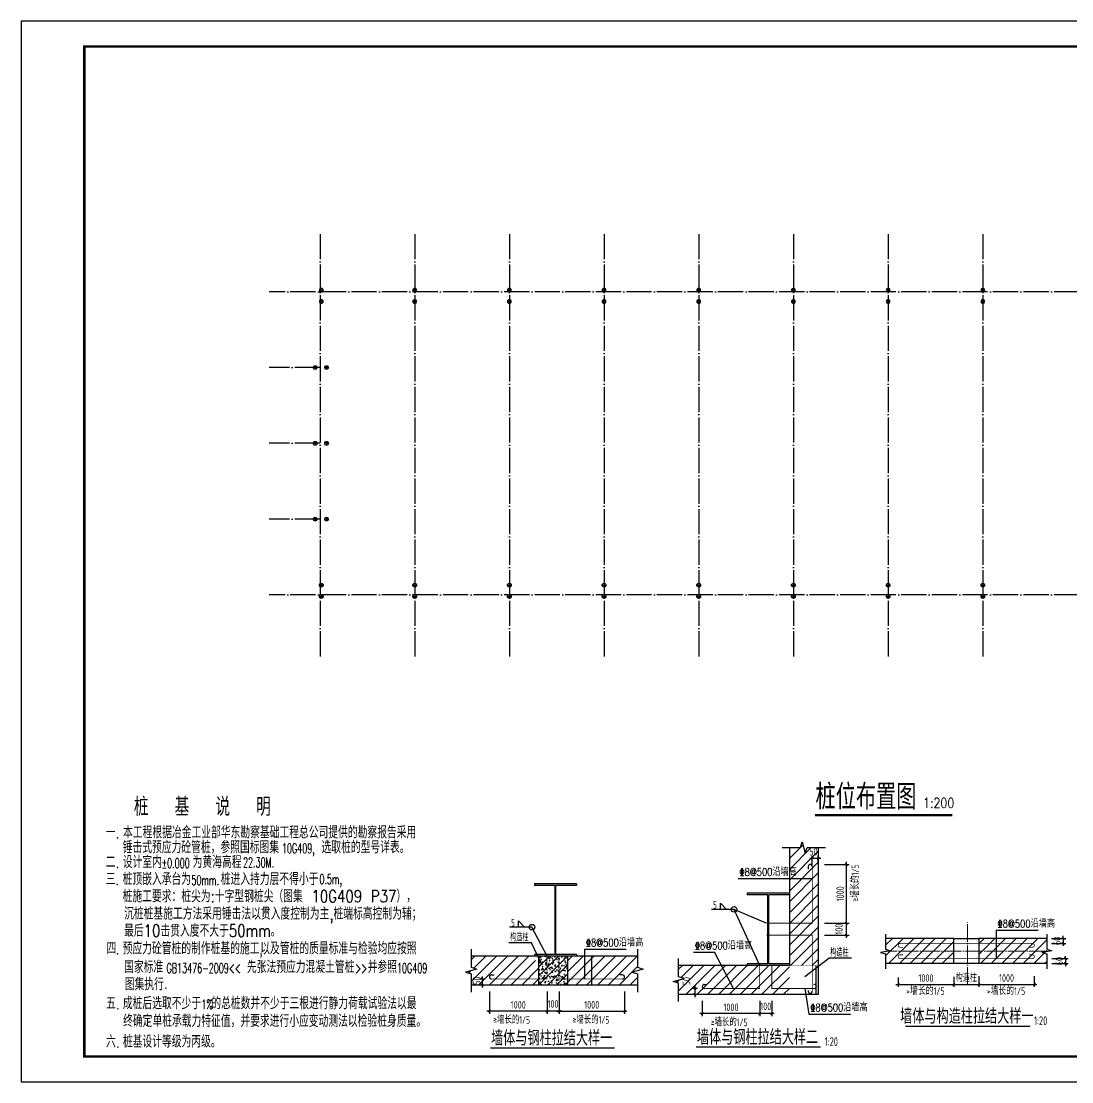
# Model space of a CAD drawing. Extents: x 32177600 to 32582346, y -189249 to 154687.
# Drawn here: x 32177600 to 32260827, y 70687 to 154687 of the extents above; entities that cross this region are included whole.
import ezdxf
from ezdxf.enums import TextEntityAlignment as Align

# ---------------------------------------------------------------- set-up
doc = ezdxf.new("R2010")
doc.units = 0
doc.header["$LTSCALE"] = 1000
doc.header["$MEASUREMENT"] = 0
for name, pattern in [('10', [0]), ('ACAD_ISO04W100', [30.5, 24, -3, 0.5, -3]), ('DOTE', [2.42, 2, -0.2, 0.02, -0.2])]:
    doc.linetypes.add(name, pattern=pattern)
doc.layers.get('0').update_dxf_attribs({"linetype": 'CONTINUOUS'})
for name, color, linetype in [('1507', 6, 'CONTINUOUS'), ('AXIS', 3, 'CONTINUOUS'), ('COLU', 7, 'CONTINUOUS'), ('DIM', 3, 'CONTINUOUS'), ('DOTE', 1, 'ACAD_ISO04W100'), ('HATCH', 254, 'CONTINUOUS'), ('NUM', 7, 'CONTINUOUS'), ('PUB_TEXT', 7, 'CONTINUOUS'), ('PUB_TITLE', 4, 'CONTINUOUS'), ('PUB_WZ', 7, 'CONTINUOUS'), ('REIN', 1, 'CONTINUOUS'), ('TEXT', 7, 'CONTINUOUS'), ('THIN', 7, 'CONTINUOUS'), ('焊缝标注', 253, 'CONTINUOUS')]:
    doc.layers.add(name, color=color, linetype=linetype)
doc.styles.add('_HZTXT', font='txt.shx', dxfattribs={"width": 0.8, "bigfont": 'hztxt.shx'})
doc.styles.add('_SIMPLEX', font='SIMPLEX', dxfattribs={"width": 0.8})
doc.styles.add('TSSD_Dimension', font='Tssdeng.shx', dxfattribs={"width": 0.7, "bigfont": 'HZTXT.SHX'})
doc.styles.add('TSSD_Label', font='Tssdeng.shx', dxfattribs={"width": 0.7, "bigfont": 'hztxt.shx'})
doc.styles.add('TSSD_REIN', font='tssdeng.shx', dxfattribs={"width": 0.7, "bigfont": 'tssdchn.shx'})

# ---------------------------------------------------------------- blocks, each defined once
blk = doc.blocks.new('_ArchTick')
at = {"color": 0, "linetype": 'ByBlock', "const_width": 0.4}
blk.add_lwpolyline([(-0.5, -0.5), (0.5, 0.5)], dxfattribs=at)
blk = doc.blocks.new('rtrt')
at = {"linetype": '10'}
for p, q in [((576100, 96331), (572600, 96331)), ((572600, 96331), (572600, 96191)), ((574310, 96191), (572600, 96191)), ((574310, 90471), (574310, 96191)), ((576100, 96191), (574390, 96191)), ((574390, 90471), (574390, 96191)), ((576100, 96331), (576100, 96191)), ((574310, 90471), (572600, 90471)), ((572600, 90471), (572600, 90331)), ((576100, 90331), (572600, 90331)), ((576100, 90471), (574390, 90471)), ((576100, 90471), (576100, 90331))]:
    blk.add_line(p, q, dxfattribs=at)
blk = doc.blocks.new('桩')
at = {"layer": '1507'}
for p, q in [((112, 0), (-112, 0)), ((0, 112), (0, -112))]:
    blk.add_line(p, q, dxfattribs=at)
blk.add_circle((0, 0), 150, dxfattribs=at)

msp = doc.modelspace()

# ---------------------------------------------------------------- hatches: boundary and pattern name
at = {"linetype": '10'}
h = msp.add_hatch(dxfattribs=at)
h.set_pattern_fill('ANSI31', color=256, scale=190.905, style=0)
h.set_pattern_definition([(45, (31123999.67, -102036.7), (-428.59395, 428.59395), [])])
h.paths.add_polyline_path([(32236307.8, 78077.6), (32236307.8, 79891.2), (32232878.1, 79891.2), (32234232.8, 78077.6)], flags=16)
h.paths.add_polyline_path([(32237262.3, 78077.6), (32238451.7, 78077.6), (32238451.7, 79891.2), (32237262.3, 79891.2)], flags=17)
h.paths.add_polyline_path([(32240265.3, 79891.2), (32240265.3, 82298.2), (32238451.7, 82298.2), (32238451.7, 79891.2)], flags=17)
h.paths.add_polyline_path([(32240265.3, 88531), (32238451.7, 88531), (32238451.7, 83252.7), (32240265.3, 83252.7)], flags=17)
h.paths.add_polyline_path([(32227873.9, 78171.3), (32227873.9, 79141.4), (32228876.1, 79141.4), (32228876.1, 78171.3)], flags=24)
h.paths.add_polyline_path([(32239345, 91831.3), (32240315.2, 91831.3), (32240315.2, 90829.1), (32239345, 90829.1)], flags=24)
h.paths.add_polyline_path([(32229680.7, 78485.8), (32229680.7, 77600.4), (32238451.7, 77600.4), (32238451.7, 78077.6), (32237262.3, 78077.6), (32237262.3, 79891.2), (32236307.8, 79891.2), (32236307.8, 78077.6), (32234232.8, 78077.6), (32232878.1, 79891.2), (32229680.7, 79891.2), (32229680.7, 79005.8), (32230120.7, 78865.8), (32229240.7, 78625.8)])
h.paths.add_polyline_path([(32239337.2, 89246.9), (32238451.7, 89246.9), (32238451.7, 88531), (32240265.3, 88531), (32240265.3, 83252.7), (32238451.7, 83252.7), (32238451.7, 82298.2), (32240265.3, 82298.2), (32240265.3, 79891.2), (32240742.6, 79891.2), (32240742.6, 89246.9), (32239857.2, 89246.9), (32239717.2, 88806.9), (32239477.2, 89686.9)])
h = msp.add_hatch(dxfattribs=at)
h.set_pattern_fill('ANSI31', color=256, scale=190.905, style=0)
h.set_pattern_definition([(45, (31123849.76, -101288.17), (-428.59395, 428.59395), [])])
h.paths.add_polyline_path([(32222798.3, 78348.9), (32222621.1, 78826.2), (32220873.7, 78826.2), (32220873.7, 78348.9)], flags=16)
h.paths.add_polyline_path([(32210820.8, 78919.8), (32210820.8, 79890), (32211823.1, 79890), (32211823.1, 78919.8)], flags=24)
h.paths.add_polyline_path([(32213243.7, 79234.3), (32213243.7, 78348.9), (32218582.9, 78348.9), (32218582.9, 80128.7), (32217828.8, 80639.8), (32213243.7, 80639.8), (32213243.7, 79754.3), (32213683.7, 79614.3), (32212803.7, 79374.3)])
h.paths.add_polyline_path([(32226431.3, 78348.9), (32226431.3, 79234.3), (32225991.3, 79374.3), (32226871.3, 79614.3), (32226431.3, 79754.3), (32226431.3, 80639.8), (32220873.7, 80639.8), (32220873.7, 78826.2), (32222621.1, 78826.2), (32222798.3, 78348.9)])
at = {"layer": 'HATCH'}
h = msp.add_hatch(dxfattribs=at)
h.set_pattern_fill('ARMORED', color=256, scale=100, style=0)
h.set_pattern_definition([(50, (30819677.7, 908948.87), (717.26018, -62.75213), [75, -825]), (355, (30819677.7, 908948.9), (-138.75133, 752.19213), [60, -660]), (100.4514, (30819737.5, 908943.64), (578.50938, 689.43954), [63.7402, -701.1421]), (46.1842, (30819677.7, 909148.9), (1067.24105, -165.519), [112.5, -1237.5]), (96.6356, (30819766.6, 909135.1), (934.6627, 974.1179), [95.6103, -1051.713]), (351.1842, (30819677.7, 909148.9), (934.66195, 974.1186), [90, -990]), (21, (30819777.7, 909098.87), (596.90705, -402.6189), [75, -825]), (326, (30819777.7, 909098.9), (243.31533, 725.15005), [60, -660]), (71.4514, (30819827.45, 909065.3), (840.22263, 322.5305), [63.7402, -701.1421]), (37.5, (30819677.7, 908948.87), (12.159855, 332.893854), [0, -652, 0, -670, 0, -662.5]), (7.5, (30819677.7, 908948.87), (263.06954, 394.41171), [0, -382, 0, -637, 0, -252.5]), (327.5, (30819454.7, 908948.87), (533.822436, -22.55487), [0, -250, 0, -780, 0, -1035]), (317.5, (30819354.7, 908948.87), (583.18617, 100.10498), [0, -325, 0, -518, 0, -735]), (45, (30819677.7, 908948.87), (-353.55339, 353.55339), [])])
h.paths.add_polyline_path([(32218582.9, 80639.8), (32218582.9, 78348.9), (32220873.7, 78348.9), (32220873.7, 80639.8)])

# ---------------------------------------------------------------- linework, layer by layer
at = {"linetype": '10'}
for p, q in [((32238451.7, 89246.9, 0), (32238451.7, 79891.2, 0)), ((32240742.6, 89246.9, 0), (32240742.6, 77600.4, 0)), ((32226431.3, 80639.8, 0), (32213243.7, 80639.8, 0)), ((32218582.9, 80639.8, 0), (32218582.9, 78348.9, 0)), ((32220873.7, 80639.8, 0), (32220873.7, 78348.9, 0)), ((32222783.6, 80639.8, 0), (32222783.6, 78348.9, 0)), ((32238451.7, 79891.2, 0), (32229680.7, 79891.2, 0)), ((32240542.6, 79891.2, 0), (32240542.6, 77600.4, 0)), ((32214853.7, 79145.4, 0), (32215069.3, 79145.4, 0)), ((32214853.7, 79145.4, 0), (32215069.3, 79145.4, 0)), ((32225235.2, 79145.4, 0), (32225019.6, 79145.4, 0)), ((32225235.2, 79145.4, 0), (32225019.6, 79145.4, 0)), ((32226431.3, 78348.9, 0), (32213243.7, 78348.9, 0)), ((32240742.6, 77600.4, 0), (32229680.7, 77600.4, 0))]:
    msp.add_line(p, q, dxfattribs=at)
at = {"const_width": 200, "elevation": 0}
msp.add_lwpolyline([(32240488.4, 91801.6), (32251371, 91801.6)], dxfattribs=at)
at = {"linetype": '10', "const_width": 19.1, "elevation": 0}
for points in [[(32218582.9, 80639.8), (32218582.9, 78348.9), (32220873.7, 78348.9), (32220873.7, 80639.8), (32218582.9, 80639.8)], [(32238451.7, 79891.2), (32238451.7, 77600.4), (32240742.6, 77600.4), (32240742.6, 79891.2), (32238451.7, 79891.2)]]:
    msp.add_lwpolyline(points, dxfattribs=at)
at = {"linetype": '10'}
for centre, start, end in [((32214853.7, 78985.8, 0), 90, 270), ((32240436.6, 78237.2, 0), 270, 90)]:
    msp.add_arc(centre, 159.6, start, end, dxfattribs=at)
at = {"layer": 'AXIS', "linetype": 'DOTE', "lineweight": 5, "ltscale": 0.7}
for p, q in [((32252563.2, 78375, 0), (32252563.2, 83364.8, 0)), ((32258857.7, 81044.9, 0), (32246076.4, 81044.9, 0))]:
    msp.add_line(p, q, dxfattribs=at)
at = {"layer": 'COLU', "linetype": 'ByBlock'}
for p, q in [((32254837.3, 82698, 0), (32254837.3, 80444.9, 0)), ((32222222.2, 81200.4, 0), (32222222.2, 78826.2, 0))]:
    msp.add_line(p, q, dxfattribs=at)
at = {"layer": 'DIM'}
for p, q in [((32240065.3, 88396.4, 0), (32240942.6, 88396.4, 0)), ((32240265.3, 87867.1, 0), (32240265.3, 88596.4, 0)), ((32240742.6, 88086, 0), (32240742.6, 88596.4, 0)), ((32241242.6, 87896.7, 0), (32243179.7, 87896.7, 0)), ((32242979.7, 83052.7, 0), (32242979.7, 88096.7, 0)), ((32241242.6, 83252.7, 0), (32243179.7, 83252.7, 0)), ((32241242.6, 83252.7, 0), (32243179.7, 83252.7, 0)), ((32242979.7, 82098.2, 0), (32242979.7, 83452.7, 0)), ((32241242.6, 82298.2, 0), (32243179.7, 82298.2, 0)), ((32259224, 82044.9, 0), (32260348.6, 82044.9, 0)), ((32259224, 81644.9, 0), (32260348.6, 81644.9, 0)), ((32260148.6, 82044.9, 0), (32260148.6, 82244.9, 0)), ((32260148.6, 82044.9, 0), (32260148.6, 81644.9, 0)), ((32260148.6, 81644.9, 0), (32260148.6, 81444.9, 0)), ((32260330.4, 80444.9, 0), (32260330.4, 80644.9, 0)), ((32259248.1, 80444.9, 0), (32260530.4, 80444.9, 0)), ((32259248.1, 80044.9, 0), (32260530.4, 80044.9, 0)), ((32260330.4, 80444.9, 0), (32260330.4, 80044.9, 0)), ((32260330.4, 80044.9, 0), (32260330.4, 79844.9, 0)), ((32214116, 79028.4, 0), (32214116, 78148.9, 0)), ((32251476.4, 78994, 0), (32251476.4, 78204.3, 0)), ((32253457.7, 79053.4, 0), (32253457.7, 78204.3, 0)), ((32253457.7, 79053.4, 0), (32253457.7, 78204.3, 0)), ((32257857.7, 79053.4, 0), (32257857.7, 78204.3, 0)), ((32214327.2, 78828.4, 0), (32213916, 78828.4, 0)), ((32214108.5, 78348.9, 0), (32213916, 78348.9, 0)), ((32230973.2, 78279.8, 0), (32230973.2, 77400.4, 0)), ((32246876.4, 78404.3, 0), (32251676.4, 78404.3, 0)), ((32247076.4, 78948.6, 0), (32247076.4, 78204.3, 0)), ((32251276.4, 78404.3, 0), (32253657.7, 78404.3, 0)), ((32251476.4, 78948.6, 0), (32251476.4, 78204.3, 0)), ((32253257.7, 78404.3, 0), (32258057.7, 78404.3, 0)), ((32214694.1, 77848.9, 0), (32214694.1, 76082.4, 0)), ((32219254.7, 77848.9, 0), (32219254.7, 76082.4, 0)), ((32219254.7, 77848.9, 0), (32219254.7, 76082.4, 0)), ((32220209.2, 77848.9, 0), (32220209.2, 76082.4, 0)), ((32220209.2, 77848.9, 0), (32220209.2, 76082.4, 0)), ((32225385.3, 77848.9, 0), (32225385.3, 76082.4, 0)), ((32231184.4, 78079.8, 0), (32230773.2, 78079.8, 0)), ((32230965.7, 77600.4, 0), (32230773.2, 77600.4, 0)), ((32231551.3, 77100.4, 0), (32231551.3, 75883.8, 0)), ((32236107.8, 77100.4, 0), (32236107.8, 75883.8, 0)), ((32236107.8, 77100.4, 0), (32236107.8, 75883.8, 0)), ((32237062.3, 77100.4, 0), (32237062.3, 75883.8, 0)), ((32219454.7, 76282.4, 0), (32214494.1, 76282.4, 0)), ((32220409.2, 76282.4, 0), (32219054.7, 76282.4, 0)), ((32220009.2, 76282.4, 0), (32225585.3, 76282.4, 0)), ((32236307.8, 76083.8, 0), (32231351.3, 76083.8, 0)), ((32237262.3, 76083.8, 0), (32235907.8, 76083.8, 0))]:
    msp.add_line(p, q, dxfattribs=at)
at = {"layer": 'DOTE', "linetype": 'DOTE'}
for p, q in [((32201273.3, 137831.6, 0), (32201273.3, 104360.2, 0)), ((32208773.3, 137831.6, 0), (32208773.3, 104360.2, 0)), ((32216273.3, 137831.6, 0), (32216273.3, 104360.2, 0)), ((32223773.3, 137831.6, 0), (32223773.3, 104360.2, 0)), ((32231273.3, 137831.6, 0), (32231273.3, 104360.2, 0)), ((32238773.3, 137831.6, 0), (32238773.3, 104360.2, 0)), ((32246273.3, 137831.6, 0), (32246273.3, 104360.2, 0)), ((32253773.3, 137831.6, 0), (32253773.3, 104360.2, 0)), ((32295299.2, 133254.7, 0), (32197247.4, 133254.7, 0)), ((32201273.3, 127254.7, 0), (32197247.4, 127254.7, 0)), ((32201273.3, 121254.7, 0), (32197247.4, 121254.7, 0)), ((32201273.3, 115254.7, 0), (32197247.4, 115254.7, 0)), ((32295299.2, 109254.7, 0), (32197247.4, 109254.7, 0))]:
    msp.add_line(p, q, dxfattribs=at)
at = {"layer": 'HATCH', "color": 0}
for p, q in [((32246076.4, 81500.5, 0), (32246620.7, 82044.9, 0)), ((32246076.4, 80652, 0), (32247469.2, 82044.9, 0)), ((32246317.7, 80044.9, 0), (32248317.7, 82044.9, 0)), ((32247166.3, 80044.9, 0), (32249166.3, 82044.9, 0)), ((32248014.8, 80044.9, 0), (32250014.8, 82044.9, 0)), ((32248863.3, 80044.9, 0), (32250863.3, 82044.9, 0)), ((32249711.9, 80044.9, 0), (32251476.4, 81809.4, 0)), ((32253457.7, 80766.7, 0), (32254735.8, 82044.9, 0)), ((32253457.7, 81615.3, 0), (32253887.3, 82044.9, 0)), ((32253584.4, 80044.9, 0), (32255584.4, 82044.9, 0)), ((32254432.9, 80044.9, 0), (32256432.9, 82044.9, 0)), ((32255281.4, 80044.9, 0), (32257281.4, 82044.9, 0)), ((32256129.9, 80044.9, 0), (32258129.9, 82044.9, 0)), ((32256978.5, 80044.9, 0), (32258857.7, 81924.1, 0)), ((32250560.4, 80044.9, 0), (32251476.4, 80960.8, 0)), ((32257827, 80044.9, 0), (32258857.7, 81075.6, 0)), ((32258675.5, 80044.9, 0), (32258857.7, 80227, 0))]:
    msp.add_line(p, q, dxfattribs=at)
at = {"layer": 'NUM', "const_width": 100, "elevation": 0}
for points in [[(32257507.8, 75089.7), (32247649.8, 75089.7)], [(32224617.3, 73358.2), (32214759.4, 73358.2)], [(32240925.6, 73433.1), (32231067.7, 73433.1)]]:
    msp.add_lwpolyline(points, dxfattribs=at)
at = {"layer": 'PUB_TITLE', "elevation": 0}
msp.add_lwpolyline([(32177600.3, 70687.4), (32326200.3, 70687.4), (32326200.3, 154687.4), (32177600.3, 154687.4)], close=True, dxfattribs=at)
at = {"layer": 'PUB_TITLE', "const_width": 200, "elevation": 0}
msp.add_lwpolyline([(32182600.3, 72687.4), (32324200.3, 72687.4), (32324200.3, 152687.4), (32182600.3, 152687.4)], close=True, dxfattribs=at)
at = {"layer": 'REIN', "color": 1}
for p, q in [((32239946.1, 87737.1, 0), (32239946.1, 87521.5, 0)), ((32239946.1, 87737.1, 0), (32239946.1, 87521.5, 0)), ((32231710.9, 78396.9, 0), (32231926.5, 78396.9, 0)), ((32231710.9, 78396.9, 0), (32231926.5, 78396.9, 0))]:
    msp.add_line(p, q, dxfattribs=at)
at = {"layer": 'REIN', "color": 1, "const_width": 60, "elevation": 0}
for points in [[(32236619.5, 83252.7), (32240265.3, 83252.7), (32240265.3, 87737.1)], [(32239946.1, 87737.1), (32239946.1, 87521.5)], [(32236619.5, 82298.2), (32240265.3, 82298.2), (32240265.3, 77858.3)], [(32219254.7, 80639.8), (32219254.7, 78826.2), (32214853.7, 78826.2)], [(32220209.2, 80639.8), (32220209.2, 78826.2), (32225235.2, 78826.2)], [(32236107.8, 79891.2), (32236107.8, 78077.6), (32231710.9, 78077.6)], [(32237062.3, 79891.2), (32237062.3, 78077.6), (32240436.6, 78077.6)], [(32214853.7, 79145.4), (32215069.3, 79145.4)], [(32225235.2, 79145.4), (32225019.6, 79145.4)], [(32231710.9, 78396.9), (32231926.5, 78396.9)], [(32240436.6, 78396.9), (32240363.1, 78396.9)], [(32239946.1, 77858.3), (32239946.1, 77966.1)]]:
    msp.add_lwpolyline(points, dxfattribs=at)
for points in [[(32240265.3, 87737.1, 1), (32239946.1, 87737.1)], [(32257467.7, 81344.9), (32257707.7, 81344.9, 1), (32257707.7, 81644.9), (32247226.4, 81644.9, 1), (32247226.4, 81344.9), (32247466.4, 81344.9)], [(32257467.7, 80744.9), (32257707.7, 80744.9, -1), (32257707.7, 80444.9), (32247226.4, 80444.9, -1), (32247226.4, 80744.9), (32247466.4, 80744.9)], [(32214853.7, 78826.2, -1), (32214853.7, 79145.4)], [(32225235.2, 78826.2, 1), (32225235.2, 79145.4)], [(32231710.9, 78077.6, -1), (32231710.9, 78396.9)], [(32240436.6, 78077.6, 1), (32240436.6, 78396.9)], [(32240265.3, 77858.3, -1), (32239946.1, 77858.3)]]:
    msp.add_lwpolyline(points, format="xyb", dxfattribs=at)
at = {"layer": 'REIN', "color": 1}
for centre, start, end in [((32240105.7, 87737.1, 0), 0, 180), ((32225235.2, 78985.8, 0), 270, 90), ((32231710.9, 78237.2, 0), 90, 270), ((32240105.7, 77858.3, 0), 180, 0)]:
    msp.add_arc(centre, 159.6, start, end, dxfattribs=at)
at = {"layer": 'TEXT'}
for p, q in [((32234390, 86795.6, 0), (32240265.3, 86795.6, 0)), ((32234069.1, 84345.3, 0), (32232282.2, 84345.3, 0)), ((32232999, 84345.3, 0), (32232999, 84836.4, 0)), ((32232999, 84836.4, 0), (32233478, 84345.3, 0)), ((32236107.8, 79891.2, 0), (32234069.1, 84345.3, 0)), ((32236619.5, 83252.7, 0), (32234069.1, 84345.3, 0)), ((32216990.2, 82933.7, 0), (32216990.2, 83424.8, 0)), ((32216990.2, 83424.8, 0), (32217469.2, 82933.7, 0)), ((32218060.4, 82933.7, 0), (32216273.5, 82933.7, 0)), ((32219254.7, 80639.8, 0), (32218060.4, 82933.7, 0)), ((32254837.3, 82698, 0), (32258150, 82698, 0)), ((32218017.1, 81688.9, 0), (32216230.2, 81688.9, 0)), ((32218845.2, 79950.9, 0), (32218017.1, 81688.9, 0)), ((32222222.2, 81200.4, 0), (32225534.9, 81200.4, 0)), ((32230853, 80964.8, 0), (32232522.7, 80964.8, 0)), ((32234032.8, 78077.6, 0), (32232522.7, 80964.8, 0)), ((32239688, 79023.9, 0), (32241590.9, 80472.6, 0)), ((32243377.8, 80472.6, 0), (32241590.9, 80472.6, 0)), ((32239674.2, 78077.6, 0), (32240003.9, 76055.4, 0)), ((32240003.9, 76055.4, 0), (32243284, 76055.4, 0))]:
    msp.add_line(p, q, dxfattribs=at)
at = {"layer": 'TEXT', "elevation": 0}
msp.add_lwpolyline([(32251476.4, 80044.9), (32251476.4, 82044.9), (32253457.7, 82044.9), (32253457.7, 80044.9)], close=True, dxfattribs=at)
at = {"layer": 'TEXT'}
for centre in [(32234069.1, 84345.3, 0), (32218060.4, 82933.7, 0)]:
    msp.add_circle(centre, 224, dxfattribs=at)
at = {"layer": 'THIN', "color": 7}
for p, q in [((32251476.4, 82044.9, 0), (32246076.4, 82044.9, 0)), ((32258857.7, 82044.9, 0), (32253457.7, 82044.9, 0)), ((32251476.4, 80044.9, 0), (32246076.4, 80044.9, 0)), ((32258857.7, 80044.9, 0), (32253457.7, 80044.9, 0))]:
    msp.add_line(p, q, dxfattribs=at)
at = {"layer": 'THIN', "elevation": 0}
for points in [[(32237891.7, 89246.9), (32239337.2, 89246.9), (32239477.2, 89686.9), (32239717.2, 88806.9), (32239857.2, 89246.9), (32241302.6, 89246.9)], [(32213243.7, 81199.8), (32213243.7, 79754.3), (32213683.7, 79614.3), (32212803.7, 79374.3), (32213243.7, 79234.3), (32213243.7, 77788.9)], [(32226431.3, 81199.8), (32226431.3, 79754.3), (32226871.3, 79614.3), (32225991.3, 79374.3), (32226431.3, 79234.3), (32226431.3, 77788.9)], [(32229680.7, 77040.4), (32229680.7, 78485.8), (32229240.7, 78625.8), (32230120.7, 78865.8), (32229680.7, 79005.8), (32229680.7, 80451.2)]]:
    msp.add_lwpolyline(points, dxfattribs=at)
at = {"layer": 'THIN', "color": 7, "elevation": 0}
for points in [[(32246071.9, 82371.4), (32246071.9, 81179.1), (32246471.9, 81059.1), (32245680.4, 80940.3), (32246071.9, 80819.1), (32246071.9, 79626.8)], [(32258856, 82371.4), (32258856, 81179.1), (32259256, 81059.1), (32258464.5, 80940.3), (32258856, 80819.1), (32258856, 79626.8)]]:
    msp.add_lwpolyline(points, dxfattribs=at)
at = {"layer": '焊缝标注'}
for points in [[(32236619.5, 83252.7, 0), (32236261.3, 83376.4, 0), (32236290.8, 83432.6, 0)], [(32219254.7, 80639.8, 0), (32219083.7, 80873.4, 0), (32219159.8, 80913.3, 0)], [(32236107.8, 79891.2, 0), (32235928.1, 80224.9, 0), (32235987.9, 80246.3, 0)]]:
    msp.add_solid(points, dxfattribs=at)

# ---------------------------------------------------------------- block references
at = {"xscale": -1, "rotation": 90}
for p in [(32201370.8, 133387.2, 0), (32208773.3, 133387.2, 0), (32216273.3, 133387.2, 0), (32223773.3, 133387.2, 0), (32231273.3, 133387.2, 0), (32238773.3, 133387.2, 0), (32246273.3, 133387.2, 0), (32253773.3, 133387.2, 0), (32201370.8, 132487.2, 0), (32208773.3, 132487.2, 0), (32216273.3, 132487.2, 0), (32223773.3, 132487.2, 0), (32231273.3, 132487.2, 0), (32238773.3, 132487.2, 0), (32246273.3, 132487.2, 0), (32253773.3, 132487.2, 0)]:
    msp.add_blockref('桩', p, dxfattribs=at)
for p in [(32200890.8, 127254.7, 0), (32201790.8, 127254.7, 0), (32200890.8, 121254.7, 0), (32201790.8, 121254.7, 0), (32200890.8, 115254.7, 0), (32201790.8, 115254.7, 0)]:
    msp.add_blockref('桩', p)
at = {"rotation": 90}
for p in [(32201370.8, 110022.2, 0), (32208773.3, 110022.2, 0), (32216273.3, 110022.2, 0), (32223773.3, 110022.2, 0), (32231273.3, 110022.2, 0), (32238773.3, 110022.2, 0), (32246273.3, 110022.2, 0), (32253773.3, 110022.2, 0), (32201370.8, 109122.2, 0), (32208773.3, 109122.2, 0), (32216273.3, 109122.2, 0), (32223773.3, 109122.2, 0), (32231273.3, 109122.2, 0), (32238773.3, 109122.2, 0), (32246273.3, 109122.2, 0), (32253773.3, 109122.2, 0)]:
    msp.add_blockref('桩', p, dxfattribs=at)
at = {"linetype": '10', "xscale": 0.9545249976217747, "yscale": 0.9545249976217747, "zscale": 0.9545249976217747}
for p in [(31671696.5, -5583.4, 0), (31688549.6, -6331.9, 0)]:
    msp.add_blockref('rtrt', p, dxfattribs=at)
at = {"layer": 'DIM', "xscale": 200, "yscale": 200, "zscale": 200}
for p, rotation in [((32240265.3, 88396.4, 0), 180), ((32242979.7, 87896.7, 0), 90), ((32242979.7, 83252.7, 0), 90), ((32242979.7, 83252.7, 0), 270), ((32242979.7, 82298.2, 0), 270), ((32260148.6, 82044.9, 0), 270), ((32260148.6, 81644.9, 0), 90), ((32260330.4, 80444.9, 0), 270), ((32260330.4, 80044.9, 0), 90), ((32214116, 78828.4, 0), 90), ((32214116, 78348.9, 0), 270), ((32230973.2, 78079.8, 0), 90), ((32247076.4, 78404.3, 0), 180), ((32251476.4, 78404.3, 0), 180), ((32253457.7, 78404.3, 0), 180), ((32230973.2, 77600.4, 0), 270), ((32214694.1, 76282.4, 0), 180), ((32219254.7, 76282.4, 0), 180), ((32220209.2, 76282.4, 0), 180), ((32231551.3, 76083.8, 0), 180), ((32236107.8, 76083.8, 0), 180)]:
    msp.add_blockref('_ArchTick', p, dxfattribs=dict(at, rotation=rotation))
for p in [(32240742.6, 88396.4, 0), (32251476.4, 78404.3, 0), (32253457.7, 78404.3, 0), (32257857.7, 78404.3, 0), (32219254.7, 76282.4, 0), (32220209.2, 76282.4, 0), (32225385.3, 76282.4, 0), (32236107.8, 76083.8, 0), (32237062.3, 76083.8, 0)]:
    msp.add_blockref('_ArchTick', p, dxfattribs=at)

# ---------------------------------------------------------------- texts
at = {"layer": 'DIM', "color": 7, "char_height": 600, "attachment_point": 5, "style": 'TSSD_Dimension'}
for s, insert in [('\\A1;50', (32240364.7, 88923.6, 0)), ('\\A1;1000', (32249276.4, 78904.3, 0)), ('\\A1;构造柱', (32252467, 78904.3, 0)), ('\\A1;1000', (32255657.7, 78904.3, 0)), ('\\A1;1000', (32216974.4, 76782.4, 0)), ('\\A1;100', (32219732, 76856.2, 0)), ('\\A1;1000', (32222797.3, 76782.4, 0)), ('\\A1;1000', (32233829.5, 76583.8, 0)), ('\\A1;100', (32236585, 76657.5, 0))]:
    msp.add_mtext(s, dxfattribs=dict(at, insert=insert))
at = {"layer": 'DIM', "color": 7, "char_height": 600, "attachment_point": 5, "rotation": 90, "style": 'TSSD_Dimension'}
for s, insert in [('\\A1;1000', (32242479.7, 85574.7, 0)), ('\\A1;100', (32242386.7, 82775.5, 0)), ('\\A1;60', (32259648.6, 81844.9, 0)), ('\\A1;60', (32259830.4, 80244.9, 0)), ('\\A1;50', (32213676.4, 78701.2, 0)), ('\\A1;50', (32230299.2, 78656.3, 0))]:
    msp.add_mtext(s, dxfattribs=dict(at, insert=insert))
at = {"layer": 'PUB_TEXT', "style": '_HZTXT', "width": 0.8}
for s, height, p in [('桩位布置图', 2000, (32240523.1, 92251.1, 0)), ('1:200', 800, (32249047.1, 92375.4, 0))]:
    msp.add_text(s, height=height, dxfattribs=at).set_placement(p)
at = {"layer": 'PUB_WZ'}
for s, height, style, width, p in [('桩  基  说  明', 1451.52, '_HZTXT', 0.8, (32186522.2, 91747.3, 0)), ('本工程根据冶金工业部华东勘察基础工程总公司提供的勘察报告采用', 967.68, '_HZTXT', 0.8, (32185671.4, 89960.8, 0)), ('一', 967.7, '_HZTXT', 0.8, (32184300.5, 89960.8, 0)), ('. ', 774.14, '_SIMPLEX', 0.6, (32185125.2, 89960.8, 0)), ('锤击式预应力砼管桩，参照国标图集', 967.68, '_HZTXT', 0.8, (32185642.4, 88787.9, 0)), ('10G409,', 774.14, '_SIMPLEX', 0.6, (32198253, 88787.9, 0)), ('选取桩的型号详表。', 967.68, '_HZTXT', 0.8, (32201393.4, 88787.9, 0)), ('二', 967.7, '_HZTXT', 0.8, (32184300.5, 87613.8, 0)), ('设计室内', 967.68, '_HZTXT', 0.8, (32185647.1, 87613.8, 0)), ('%%p0.000', 774.14, '_SIMPLEX', 0.6, (32188721, 87613.8, 0)), ('为黄海高程', 967.68, '_HZTXT', 0.8, (32191180.2, 87613.8, 0)), ('22.30M.', 774.14, '_SIMPLEX', 0.6, (32195172.2, 87670.4, 0)), ('.', 774.1, '_SIMPLEX', 0.6, (32185125.2, 87613.8, 0)), ('三', 967.7, '_HZTXT', 0.8, (32184296.4, 86264.9, 0)), ('桩顶嵌入承台为', 967.68, '_HZTXT', 0.8, (32185636.8, 86264.9, 0)), ('50mm.', 774.14, '_SIMPLEX', 0.6, (32191082, 86264.9, 0)), ('桩进入持力层不得小于', 967.68, '_HZTXT', 0.8, (32193406.9, 86264.9, 0)), ('0.5m,', 774.14, '_SIMPLEX', 0.6, (32201223.9, 86348.2, 0)), ('. ', 774.14, '_SIMPLEX', 0.6, (32185102.8, 86264.9, 0)), ('桩施工要求：桩尖为:十字型钢桩尖（图集 10G409 P37），', 967.68, '_HZTXT', 0.8, (32185636.8, 84902.3, 0)), ('沉桩桩基施工方法采用锤击法以贯入度控制为主,桩端标高控制为辅；', 967.68, '_HZTXT', 0.8, (32185752.2, 83528.2, 0)), ('最后10击贯入度不大于50mm。', 967.68, '_HZTXT', 0.8, (32185752.2, 82171.2, 0)), ('四', 967.7, '_HZTXT', 0.8, (32184359.7, 80776.9, 0)), ('预应力砼管桩的制作桩基的施工', 967.68, '_HZTXT', 0.8, (32185639.1, 80776.9, 0)), ('以及管桩的质量标准与检验均应按照', 967.68, '_HZTXT', 0.8, (32196537.1, 80776.9, 0)), ('. ', 774.14, '_SIMPLEX', 0.6, (32185129.5, 80776.9, 0)), (',', 774.1, '_SIMPLEX', 0.6, (32196503.3, 80776.9, 0)), ('国家标准', 967.68, '_HZTXT', 0.8, (32185752.2, 79301.3, 0)), ('GB13476-2009<<', 774.144, '_SIMPLEX', 0.6, (32189109.5, 79301.3, 0)), ('先张法预应力混凝土管桩', 967.68, '_HZTXT', 0.8, (32195479.9, 79301.3, 0)), ('>>', 774.14, '_SIMPLEX', 0.6, (32204058.2, 79301.3, 0)), ('并参照', 967.68, '_HZTXT', 0.8, (32205047.2, 79301.3, 0)), ('10G409', 774.14, '_SIMPLEX', 0.6, (32207365.3, 79301.3, 0)), ('图集执行', 967.68, '_HZTXT', 0.8, (32185804.6, 77937.4, 0)), ('.', 774.1, '_SIMPLEX', 0.6, (32188952.9, 78065.2, 0)), ('五', 967.7, '_HZTXT', 0.8, (32184322.1, 76428.8, 0)), ('成桩后选取不少于', 967.68, '_HZTXT', 0.8, (32185656.5, 76428.8, 0)), ('的总桩数并不少于三根进行静力荷载试验法以最', 967.68, '_HZTXT', 0.8, (32192660, 76428.8, 0)), ('. ', 774.14, '_SIMPLEX', 0.6, (32185152.9, 76428.8, 0)), ('1%', 774.14, '_SIMPLEX', 0.6, (32191881.9, 76428.8, 0)), ('终确定单桩承载力特征值，并要求进行小应变动测法以检验桩身质量。', 967.68, '_HZTXT', 0.8, (32185673.6, 75028.8, 0)), ('六', 967.7, '_HZTXT', 0.8, (32184322.1, 73394.7, 0)), ('桩基设计等级为丙级。', 967.68, '_HZTXT', 0.8, (32185656.5, 73394.7, 0)), ('. ', 774.14, '_SIMPLEX', 0.6, (32185152.9, 73394.7, 0))]:
    msp.add_text(s, height=height, dxfattribs=dict(at, style=style, width=width)).set_placement(p)
at = {"layer": 'TEXT', "style": '_HZTXT', "width": 0.8}
for p in [(32234495.3, 87004.6, -381.8), (32254942.6, 82907, -381.8), (32222327.4, 81409.4, -381.8), (32230958.3, 81173.8, -381.8), (32240109.1, 76264.4, -381.8)]:
    msp.add_text('\x848@500沿墙高', height=600, dxfattribs=at).set_placement(p)
at = {"layer": 'TEXT', "style": 'TSSD_REIN'}
for s, rotation, width, p, p2 in [('≥墙长的1/5', 89.821917, 0.82911, (32243968.7, 84975.9, 0), (32243977.7, 87884.2, 0)), ('构造柱', 359.648335, 0.84025, (32216321.9, 81825.8, 0), (32217794.6, 81816.7, 0)), ('构造柱', 359.648335, 0.84025, (32241682.6, 80609.5, 0), (32243155.4, 80600.4, 0)), ('>墙长的1/5', 359.821917, 0.86861, (32247708, 77577.1, 0), (32250754.8, 77567.6, 0)), ('>墙长的1/5', 359.821917, 0.86861, (32254089.3, 77577.1, 0), (32257136.1, 77567.6, 0)), ('≥墙长的1/5', 359.821917, 0.82911, (32214999.4, 75298.3, 0), (32217907.6, 75289.2, 0)), ('≥墙长的1/5', 359.821917, 0.82911, (32221284.5, 75298.3, 0), (32224192.7, 75289.2, 0)), ('≥墙长的1/5', 359.821917, 0.82911, (32232230.2, 75099.6, 0), (32235138.4, 75090.6, 0))]:
    msp.add_text(s, height=600, rotation=rotation, dxfattribs=dict(at, width=width)).set_placement(p, p2, align=Align.FIT)
at = {"layer": 'TEXT', "style": 'TSSD_REIN', "width": 0.827233}
for p, p2 in [((32232430.4, 84399.1, 0), (32232697.6, 84399.1, 0)), ((32216421.6, 82987.5, 0), (32216688.9, 82987.5, 0))]:
    msp.add_text('5', height=600, dxfattribs=at).set_placement(p, p2, align=Align.FIT)
at = {"layer": 'TEXT', "style": 'TSSD_Label', "width": 0.8}
for s, p in [('墙体与构造柱拉结大样一', (32252513.3, 75277, 0)), ('墙体与钢柱拉结大样一', (32219622.9, 73545.6, 0)), ('墙体与钢柱拉结大样二', (32235931.2, 73620.4, 0))]:
    msp.add_text(s, height=1200, dxfattribs=at).set_placement(p, align=Align.CENTER)
at = {"layer": 'TEXT', "color": 0, "linetype": 'ByBlock', "style": 'TSSD_REIN', "width": 0.7}
for p in [(32257836.5, 74965.8, 0), (32241254.4, 73309.2, 0)]:
    msp.add_text('1:20', height=700, dxfattribs=at).set_placement(p, align=Align.BOTTOM_LEFT)

doc.saveas('drawing.dxf')
